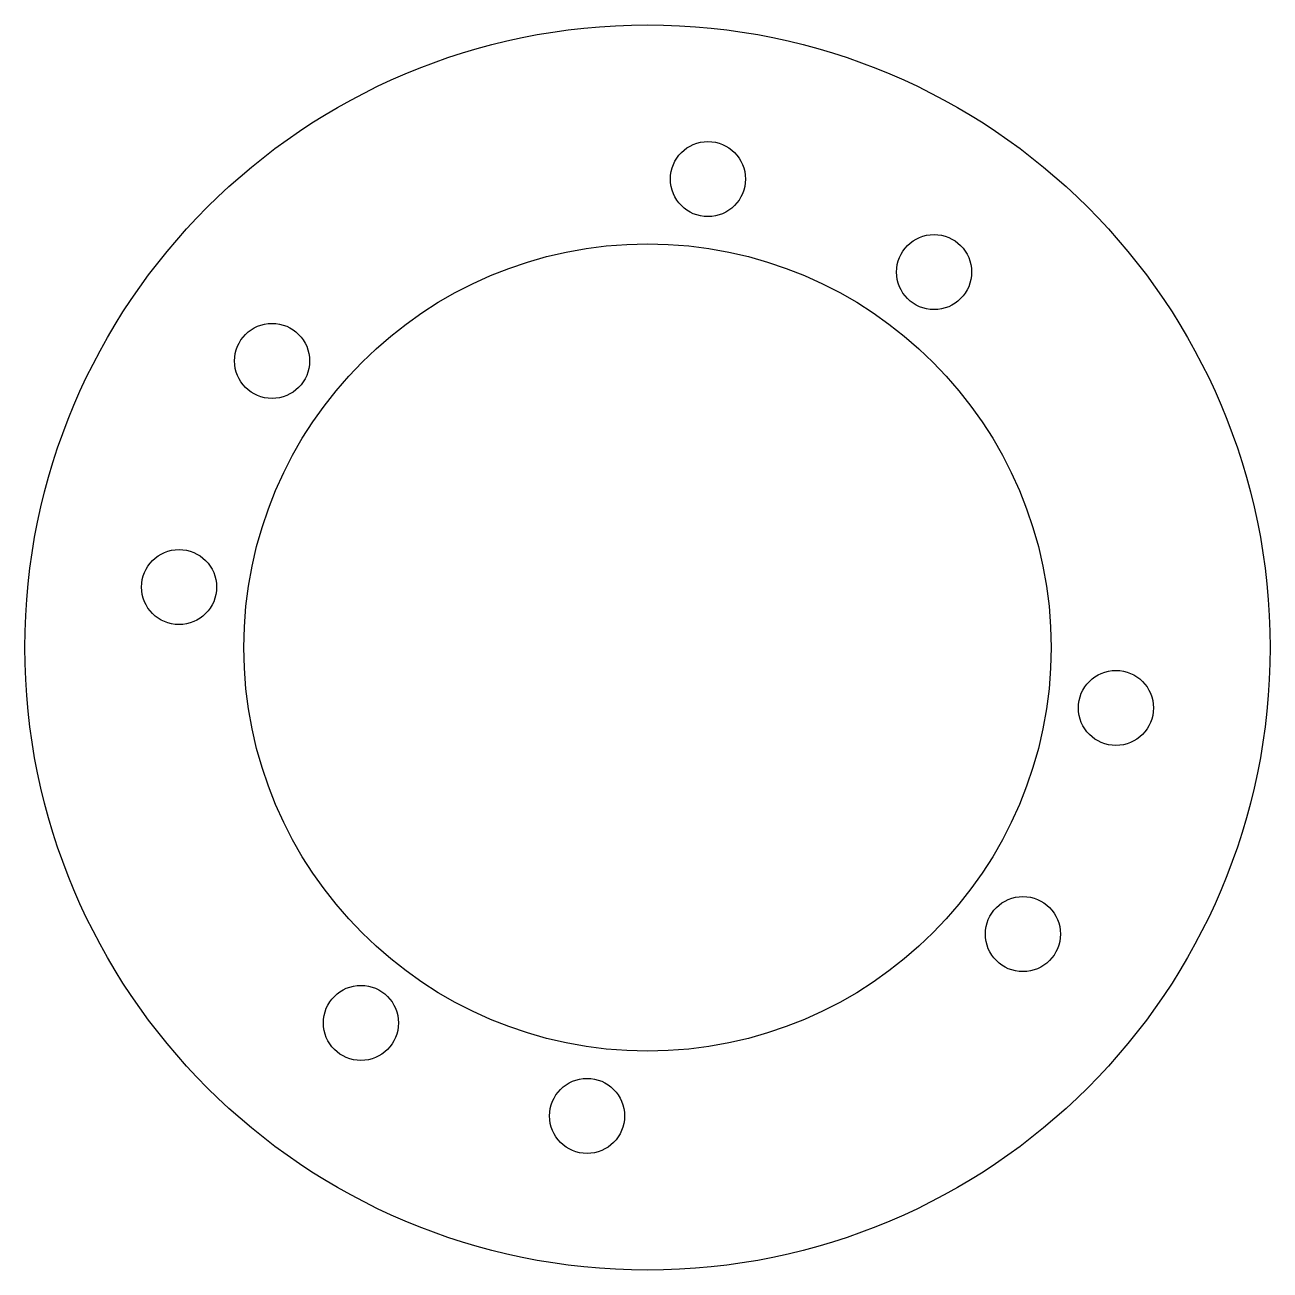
# Model space of a CAD drawing. Header units: millimetres. Extents: x -29 to 29, y -29 to 29.
import ezdxf

# ---------------------------------------------------------------- set-up
doc = ezdxf.new("R2010")
doc.units = ezdxf.units.MM
for name, color, linetype in [('CUT_BOLT', 2, 'Continuous'), ('CUT_CENTER', 3, 'Continuous'), ('CUT_OUTLINE', 7, 'Continuous')]:
    doc.layers.add(name, color=color, linetype=linetype)

msp = doc.modelspace()

# ---------------------------------------------------------------- linework, layer by layer
at = {"layer": 'CUT_BOLT'}
for centre in [(2.816, 21.819), (13.348, 17.488), (-17.488, 13.348), (-21.819, 2.816), (21.819, -2.816), (17.488, -13.348), (-13.348, -17.488), (-2.816, -21.819)]:
    msp.add_circle(centre, 1.75, dxfattribs=at)
at = {"layer": 'CUT_CENTER'}
msp.add_circle((0, 0), 18.8, dxfattribs=at)
at = {"layer": 'CUT_OUTLINE'}
msp.add_circle((0, 0), 29, dxfattribs=at)

doc.saveas('drawing.dxf')
